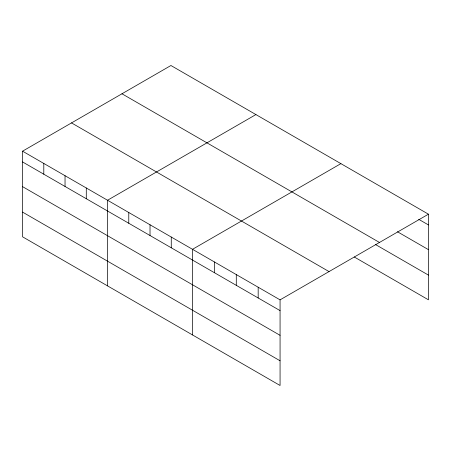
<?xml version="1.0" encoding="UTF-8"?>
<svg xmlns="http://www.w3.org/2000/svg" width="451" height="451" viewBox="0 0 451 451"><rect width="100%" height="100%" fill="white"/><g stroke="black" fill="none" stroke-linecap="round" stroke-linejoin="round"><path stroke-width="0.68" d="M22.55 151.181L280.065 299.859L280.065 385.487L22.55 236.809L22.55 151.181L170.935 65.513L428.45 214.191L428.45 299.819L354.272 256.991M255.914 114.577L107.53 200.244L107.53 285.872M340.894 163.64L192.509 249.307L192.509 334.935M280.065 299.859L428.45 214.191M418.72 219.321L428.45 224.936M397.438 231.746L428.45 249.651M121.967 93.785L379.483 242.458M375.553 244.566L428.45 275.11M71.517 122.909L329.033 271.587M22.55 161.932L280.065 310.609M22.55 186.641L280.065 335.318M22.55 212.1L280.065 360.777M258.175 287.219L258.175 297.97M236.29 274.58L236.29 285.331M214.4 261.946L214.4 272.697M171.267 237.04L171.267 247.791M150.02 224.778L150.02 235.523M128.777 212.511L128.777 223.262M86.288 187.977L86.288 198.728M65.04 175.715L65.04 186.46M43.798 163.448L43.798 174.199"/></g></svg>
